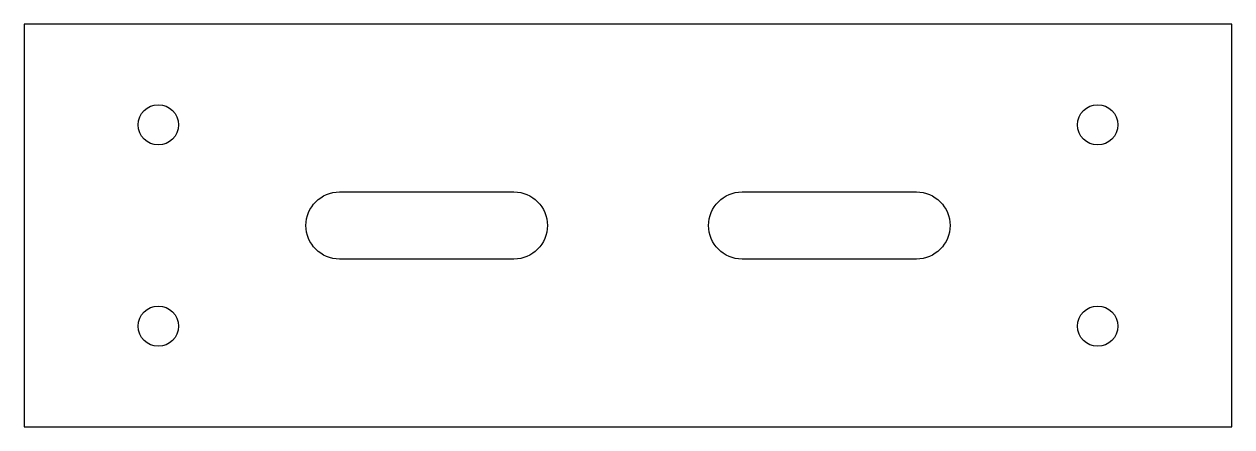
# Model space of a CAD drawing. Header units: metres. Extents: x 0 to 180, y 0 to 60.
import ezdxf

# ---------------------------------------------------------------- set-up
doc = ezdxf.new("R2010")
doc.units = ezdxf.units.M
doc.layers.add('OUTER', color=7, linetype='Continuous')
doc.layers.add('SLOT', color=7, linetype='Continuous')

msp = doc.modelspace()

# ---------------------------------------------------------------- linework, layer by layer
for centre in [(20, 45), (160, 45), (20, 15), (160, 15)]:
    msp.add_circle(centre, 3)
at = {"layer": 'OUTER'}
msp.add_lwpolyline([(0, 0), (180, 0), (180, 60), (0, 60), (0, 0)], dxfattribs=at)
at = {"layer": 'SLOT'}
for points in [[(47, 35), (73, 35, -1), (73, 25), (47, 25, -1)], [(107, 35), (133, 35, -1), (133, 25), (107, 25, -1)]]:
    msp.add_lwpolyline(points, format="xyb", close=True, dxfattribs=at)

doc.saveas('drawing.dxf')
